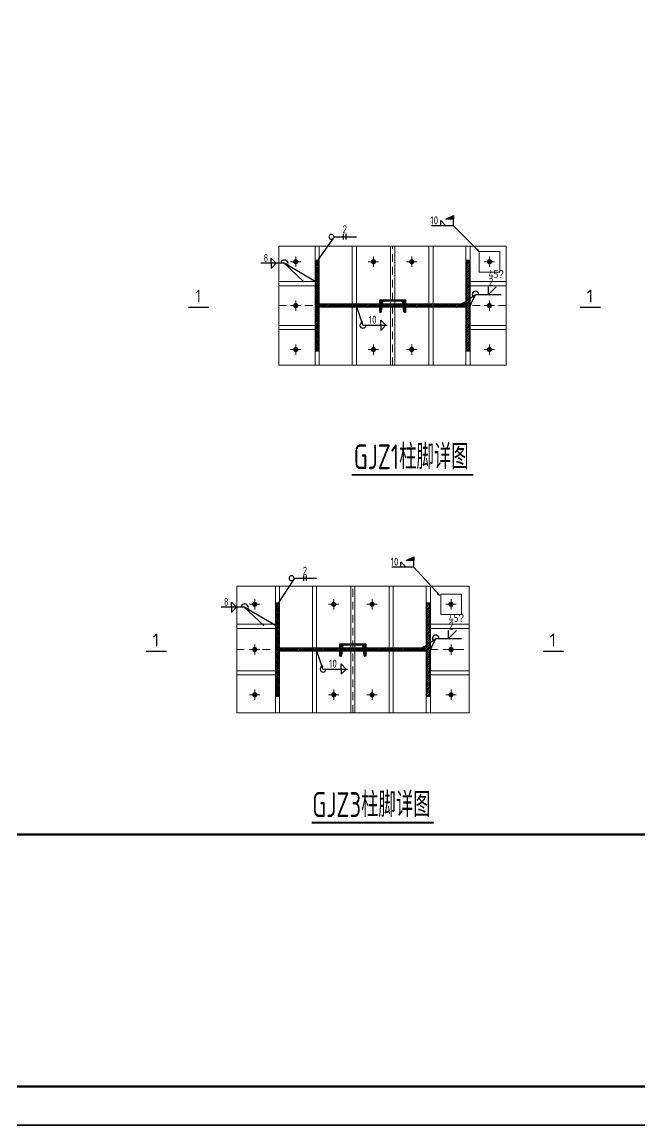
# Model space of a CAD drawing. Extents: x 447413 to 2975780, y -1432727 to 1301644.
# Drawn here: x 2663234 to 2687160, y 51920 to 94662 of the extents above; entities that cross this region are included whole.
import ezdxf
from ezdxf.enums import TextEntityAlignment as Align

# ---------------------------------------------------------------- set-up
doc = ezdxf.new("R2010")
doc.units = 0
doc.header["$LTSCALE"] = 1000
doc.header["$MEASUREMENT"] = 0
doc.linetypes.add('线型2', pattern=[5, 3, -2])
doc.linetypes.add('线型4', pattern=[500, 150, -100, 150, -100])
for name, color, linetype in [('10', 7, 'Continuous'), ('COLU_DE_NUM', 7, 'Continuous'), ('DIM_SYMB', 3, 'Continuous'), ('图框', 253, 'Continuous'), ('焊缝标注', 253, 'Continuous'), ('螺栓孔标注', 253, 'Continuous'), ('钢板标注', 253, 'Continuous')]:
    doc.layers.add(name, color=color, linetype=linetype)
doc.layers.add('20', color=2, linetype='Continuous', lineweight=18)
doc.layers.add('THICK', color=6, linetype='Continuous', lineweight=0)
doc.styles.add('PkpmHz', font='Pkpmeng', dxfattribs={"width": 0.6, "bigfont": 'hztxt'})
doc.styles.add('TSSD_Dimension', font='sysz.shx', dxfattribs={"width": 0.7, "bigfont": 'syfs.shx'})
doc.styles.add('TSSD_Label', font='Tssdeng.shx', dxfattribs={"width": 0.7, "bigfont": 'hztxt.shx'})
doc.dimstyles.new('TSSD_20_150', dxfattribs={"dimtxt": 525, "dimasz": 150, "dimexe": 150, "dimexo": 225, "dimgap": 150, "dimtad": 1, "dimdec": 0, "dimlfac": 0.133333, "dimzin": 0, "dimdsep": 46, "dimtxsty": 'TSSD_Dimension', "dimblk": 'ARCHTICK', "dimcen": 0, "dimdle": 112.5, "dimclrt": 7, "dimadec": 0, "dimazin": 0, "dimtfac": 1, "dimtdec": 0, "dimtix": 1, "dimtmove": 2, "dimatfit": 3, "dimfxl": 0, "dimtolj": 1, "dimtzin": 0, "dimarcsym": 0})

# ---------------------------------------------------------------- blocks, each defined once
blk = doc.blocks.new('A$C6B0021A6')
at = {"layer": '图框', "color": 2, "const_width": 40, "elevation": -84000}
blk.add_lwpolyline([(20, 84120), (118920, 84120), (118920, 20), (20, 20)], close=True, dxfattribs=at)
at = {"layer": '图框', "color": 153, "const_width": 58, "elevation": -84000}
for points in [[(111420, 1020), (2520, 1020), (2520, 83120), (111420, 83120)], [(111420, 83120), (117920, 83120), (117920, 1020), (111420, 1020)]]:
    blk.add_lwpolyline(points, close=True, dxfattribs=at)
blk = doc.blocks.new('KJ')
h = blk.add_hatch()
h.set_pattern_fill('ANSI31', color=256, scale=30)
h.set_pattern_definition([(45, (-174820.64, -8891.34), (-33.6759605, 33.6759605), [])])
edge = h.paths.add_edge_path()
edge.add_line((468524, 32240), (468484, 31892))
edge.add_arc((468461, 31888), 22.7, -93.7607, 9.4632, ccw=False)
edge.add_line((468460, 31866), (468423, 31866))
edge.add_line((468423, 31866), (468423, 32346))
edge.add_line((468423, 32346), (469423, 32346))
edge.add_line((469423, 32346), (469423, 31866))
edge.add_line((469423, 31866), (469385, 31866))
edge.add_arc((469384, 31888), 22.7, 170.5368, 273.7607, ccw=False)
edge.add_line((469362, 31892), (469321, 32240))
edge.add_arc((469259, 32230), 62.8, 9.2643, 86.591)
edge.add_line((469263, 32293), (468582, 32293))
edge.add_arc((468586, 32230), 62.8, 93.409, 170.881)
at = {"layer": '10', "color": 1, "linetype": '线型4'}
blk.add_lwpolyline([(468524, 32240), (468484, 31892, -0.483548), (468460, 31866), (468423, 31866), (468423, 32346), (469423, 32346), (469423, 31866), (469385, 31866, -0.483548), (469362, 31892), (469321, 32240, 0.350816), (469263, 32293), (468582, 32293, 0.351528), (468524, 32240)], format="xyb", dxfattribs=at)
blk = doc.blocks.new('_ArchTick')
at = {"color": 0, "linetype": 'ByBlock', "const_width": 0.4}
blk.add_lwpolyline([(-0.5, -0.5), (0.5, 0.5)], dxfattribs=at)

msp = doc.modelspace()

# ---------------------------------------------------------------- hatches: boundary and pattern name
h = msp.add_hatch()
h.set_pattern_fill('ANSI31', color=256, scale=30)
h.set_pattern_definition([(45, (2224853.334, 367698.525), (-33.6759605, 33.6759605), [])])
h.paths.add_polyline_path([(2680423.2, 83733.1), (2674743.2, 83733.1), (2674743.2, 85433.1), (2674583.2, 85433.1), (2674583.2, 81933.1), (2674743.2, 81933.1), (2674743.2, 83633.1), (2680423.2, 83633.1), (2680423.2, 81933.1), (2680583.2, 81933.1), (2680583.2, 85433.1), (2680423.2, 85433.1)])
h = msp.add_hatch()
h.set_pattern_fill('ANSI31', color=256, scale=30)
h.set_pattern_definition([(45, (2223314.62, 354381.895), (-33.6759605, 33.6759605), [])])
h.paths.add_polyline_path([(2678884.5, 70416.5), (2673204.5, 70416.5), (2673204.5, 72166.5), (2673044.5, 72166.5), (2673044.5, 68566.5), (2673204.5, 68566.5), (2673204.5, 70316.5), (2678884.5, 70316.5), (2678884.5, 68566.5), (2679044.5, 68566.5), (2679044.5, 72166.5), (2678884.5, 72166.5)])
at = {"layer": '焊缝标注'}
for points in [[(2679944.4, 87024.3), (2679644.4, 87024.3), (2679944.4, 87174.3)], [(2674683.2, 85433.1), (2674754.2, 85505.2), (2674729.9, 85522.8)], [(2680933.2, 85783.1), (2680873.2, 85864.5), (2680851.9, 85843.3)], [(2680267.8, 83733.1), (2680356.8, 83781.1), (2680338.8, 83805.1)], [(2680583.2, 83683.1), (2680641.9, 83765.5), (2680615.1, 83779.1)], [(2676178.2, 83633.1), (2676203.3, 83535.2), (2676230.9, 83546.8)], [(2678405.7, 73807.6), (2678105.7, 73807.6), (2678405.7, 73957.6)], [(2679394.5, 72466.5), (2679334.5, 72547.9), (2679313.2, 72526.7)], [(2673144.5, 72116.5), (2673215.4, 72188.5), (2673191.2, 72206.2)], [(2674639.5, 70316.5), (2674664.6, 70218.5), (2674692.2, 70230.2)], [(2678729.1, 70416.5), (2678818.1, 70464.5), (2678800.1, 70488.5)], [(2679044.5, 70366.5), (2679103.2, 70448.8), (2679076.4, 70462.4)]]:
    msp.add_hatch(color=256, dxfattribs=at).paths.add_polyline_path(points)

# ---------------------------------------------------------------- linework, layer by layer
at = {"layer": '10', "linetype": '线型2', "lineweight": 18, "ltscale": 0.1}
for p, q in [((2677583.2, 81378.1, 252000), (2677583.2, 85988.1, 252000)), ((2673178.2, 83683.1, 252000), (2681988.2, 83683.1, 252000)), ((2676044.5, 67911.5, 252000), (2676044.5, 72821.5, 252000)), ((2671539.5, 70366.5, 252000), (2680549.5, 70366.5, 252000))]:
    msp.add_line(p, q, dxfattribs=at)
at = {"layer": '10', "lineweight": 18, "ltscale": 0.1}
for p, q in [((2673833.2, 85183.1, 252000), (2673833.2, 85583.1, 252000)), ((2676840.7, 85183.1, 252000), (2676840.7, 85583.1, 252000)), ((2678325.7, 85183.1, 252000), (2678325.7, 85583.1, 252000)), ((2681333.2, 85183.1, 252000), (2681333.2, 85583.1, 252000)), ((2673633.2, 85383.1, 252000), (2674033.2, 85383.1, 252000)), ((2676640.7, 85383.1, 252000), (2677040.7, 85383.1, 252000)), ((2678125.7, 85383.1, 252000), (2678525.7, 85383.1, 252000)), ((2681133.2, 85383.1, 252000), (2681533.2, 85383.1, 252000)), ((2673833.2, 83483.1, 252000), (2673833.2, 83883.1, 252000)), ((2681333.2, 83483.1, 252000), (2681333.2, 83883.1, 252000)), ((2673633.2, 83683.1, 252000), (2674033.2, 83683.1, 252000)), ((2681133.2, 83683.1, 252000), (2681533.2, 83683.1, 252000)), ((2673833.2, 81783.1, 252000), (2673833.2, 82183.1, 252000)), ((2676840.7, 81783.1, 252000), (2676840.7, 82183.1, 252000)), ((2678325.7, 81783.1, 252000), (2678325.7, 82183.1, 252000)), ((2681333.2, 81783.1, 252000), (2681333.2, 82183.1, 252000)), ((2673633.2, 81983.1, 252000), (2674033.2, 81983.1, 252000)), ((2676640.7, 81983.1, 252000), (2677040.7, 81983.1, 252000)), ((2678125.7, 81983.1, 252000), (2678525.7, 81983.1, 252000)), ((2681133.2, 81983.1, 252000), (2681533.2, 81983.1, 252000)), ((2672244.5, 71916.5, 252000), (2672244.5, 72316.5, 252000)), ((2675302, 71916.5, 252000), (2675302, 72316.5, 252000)), ((2676787, 71916.5, 252000), (2676787, 72316.5, 252000)), ((2679844.5, 71916.5, 252000), (2679844.5, 72316.5, 252000)), ((2672044.5, 72116.5, 252000), (2672444.5, 72116.5, 252000)), ((2675102, 72116.5, 252000), (2675502, 72116.5, 252000)), ((2676587, 72116.5, 252000), (2676987, 72116.5, 252000)), ((2679644.5, 72116.5, 252000), (2680044.5, 72116.5, 252000)), ((2672244.5, 70166.5, 252000), (2672244.5, 70566.5, 252000)), ((2679844.5, 70166.5, 252000), (2679844.5, 70566.5, 252000)), ((2672044.5, 70366.5, 252000), (2672444.5, 70366.5, 252000)), ((2679644.5, 70366.5, 252000), (2680044.5, 70366.5, 252000)), ((2672244.5, 68416.5, 252000), (2672244.5, 68816.5, 252000)), ((2675302, 68416.5, 252000), (2675302, 68816.5, 252000)), ((2676787, 68416.5, 252000), (2676787, 68816.5, 252000)), ((2679844.5, 68416.5, 252000), (2679844.5, 68816.5, 252000)), ((2672044.5, 68616.5, 252000), (2672444.5, 68616.5, 252000)), ((2675102, 68616.5, 252000), (2675502, 68616.5, 252000)), ((2676587, 68616.5, 252000), (2676987, 68616.5, 252000)), ((2679644.5, 68616.5, 252000), (2680044.5, 68616.5, 252000))]:
    msp.add_line(p, q, dxfattribs=at)
at = {"layer": '10', "color": 1, "const_width": 100, "elevation": 252000}
for points in [[(2673883.2, 85383.1, 1), (2673783.2, 85383.1, 1)], [(2676890.7, 85383.1, 1), (2676790.7, 85383.1, 1)], [(2678375.7, 85383.1, 1), (2678275.7, 85383.1, 1)], [(2681383.2, 85383.1, 1), (2681283.2, 85383.1, 1)], [(2673883.2, 83683.1, 1), (2673783.2, 83683.1, 1)], [(2681383.2, 83683.1, 1), (2681283.2, 83683.1, 1)], [(2673883.2, 81983.1, 1), (2673783.2, 81983.1, 1)], [(2676890.7, 81983.1, 1), (2676790.7, 81983.1, 1)], [(2678375.7, 81983.1, 1), (2678275.7, 81983.1, 1)], [(2681383.2, 81983.1, 1), (2681283.2, 81983.1, 1)], [(2672294.5, 72116.5, 1), (2672194.5, 72116.5, 1)], [(2675352, 72116.5, 1), (2675252, 72116.5, 1)], [(2676837, 72116.5, 1), (2676737, 72116.5, 1)], [(2679894.5, 72116.5, 1), (2679794.5, 72116.5, 1)], [(2672294.5, 70366.5, 1), (2672194.5, 70366.5, 1)], [(2679894.5, 70366.5, 1), (2679794.5, 70366.5, 1)], [(2672294.5, 68616.5, 1), (2672194.5, 68616.5, 1)], [(2675352, 68616.5, 1), (2675252, 68616.5, 1)], [(2676837, 68616.5, 1), (2676737, 68616.5, 1)], [(2679894.5, 68616.5, 1), (2679794.5, 68616.5, 1)]]:
    msp.add_lwpolyline(points, format="xyb", close=True, dxfattribs=at)
at = {"layer": '10', "color": 3, "ltscale": 0.1, "elevation": 252000}
for points in [[(2680423.2, 83733.1), (2674743.2, 83733.1), (2674743.2, 85433.1), (2674583.2, 85433.1), (2674583.2, 81933.1), (2674743.2, 81933.1), (2674743.2, 83633.1), (2680423.2, 83633.1), (2680423.2, 81933.1), (2680583.2, 81933.1), (2680583.2, 85433.1), (2680423.2, 85433.1)], [(2678884.5, 70416.5), (2673204.5, 70416.5), (2673204.5, 72166.5), (2673044.5, 72166.5), (2673044.5, 68566.5), (2673204.5, 68566.5), (2673204.5, 70316.5), (2678884.5, 70316.5), (2678884.5, 68566.5), (2679044.5, 68566.5), (2679044.5, 72166.5), (2678884.5, 72166.5)]]:
    msp.add_lwpolyline(points, close=True, dxfattribs=at)
at = {"layer": '20', "ltscale": 0.1}
for p, q in [((2681983.2, 85983.1, 252000), (2673183.2, 85983.1, 252000)), ((2673183.2, 85983.1, 252000), (2673183.2, 81383.1, 252000)), ((2674683.2, 85983.1, 252000), (2674583.2, 85983.1, 252000)), ((2674583.2, 85983.1, 252000), (2674583.2, 85433.1, 252000)), ((2674743.2, 85433.1, 252000), (2674743.2, 85983.1, 252000)), ((2676178.2, 85983.1, 252000), (2676018.2, 85983.1, 252000)), ((2676018.2, 85983.1, 252000), (2676018.2, 83733.1, 252000)), ((2676178.2, 83733.1, 252000), (2676178.2, 85983.1, 252000)), ((2677663.2, 85983.1, 252000), (2677503.2, 85983.1, 252000)), ((2677503.2, 85983.1, 252000), (2677503.2, 83733.1, 252000)), ((2677663.2, 83733.1, 252000), (2677663.2, 85983.1, 252000)), ((2679148.2, 85983.1, 252000), (2678988.2, 85983.1, 252000)), ((2678988.2, 85983.1, 252000), (2678988.2, 83733.1, 252000)), ((2679148.2, 83733.1, 252000), (2679148.2, 85983.1, 252000)), ((2680423.2, 85983.1, 252000), (2680423.2, 85433.1, 252000)), ((2680583.2, 85983.1, 252000), (2680483.2, 85983.1, 252000)), ((2680583.2, 85433.1, 252000), (2680583.2, 85983.1, 252000)), ((2681983.2, 81383.1, 252000), (2681983.2, 85983.1, 252000)), ((2681733.2, 85783.1, 252000), (2680933.2, 85783.1, 252000)), ((2680933.2, 85783.1, 252000), (2680933.2, 84983.1, 252000)), ((2681733.2, 84983.1, 252000), (2681733.2, 85783.1, 252000)), ((2674583.2, 85433.1, 252000), (2674683.2, 85433.1, 252000)), ((2680483.2, 85433.1, 252000), (2680583.2, 85433.1, 252000)), ((2680933.2, 84983.1, 252000), (2681733.2, 84983.1, 252000)), ((2674583.2, 84613.1, 252000), (2673183.2, 84613.1, 252000)), ((2673183.2, 84613.1, 252000), (2673183.2, 84453.1, 252000)), ((2673183.2, 84453.1, 252000), (2674583.2, 84453.1, 252000)), ((2674583.2, 84453.1, 252000), (2674583.2, 84613.1, 252000)), ((2681983.2, 84613.1, 252000), (2680583.2, 84613.1, 252000)), ((2680583.2, 84613.1, 252000), (2680583.2, 84453.1, 252000)), ((2680583.2, 84453.1, 252000), (2681983.2, 84453.1, 252000)), ((2681983.2, 84453.1, 252000), (2681983.2, 84613.1, 252000)), ((2676018.2, 83733.1, 252000), (2676178.2, 83733.1, 252000)), ((2676178.2, 83633.1, 252000), (2676018.2, 83633.1, 252000)), ((2676018.2, 83633.1, 252000), (2676018.2, 81383.1, 252000)), ((2676178.2, 81383.1, 252000), (2676178.2, 83633.1, 252000)), ((2677503.2, 83733.1, 252000), (2677663.2, 83733.1, 252000)), ((2677663.2, 83633.1, 252000), (2677503.2, 83633.1, 252000)), ((2677503.2, 83633.1, 252000), (2677503.2, 81383.1, 252000)), ((2677663.2, 81383.1, 252000), (2677663.2, 83633.1, 252000)), ((2678988.2, 83733.1, 252000), (2679148.2, 83733.1, 252000)), ((2679148.2, 83633.1, 252000), (2678988.2, 83633.1, 252000)), ((2678988.2, 83633.1, 252000), (2678988.2, 81383.1, 252000)), ((2679148.2, 81383.1, 252000), (2679148.2, 83633.1, 252000)), ((2674583.2, 82913.1, 252000), (2673183.2, 82913.1, 252000)), ((2673183.2, 82913.1, 252000), (2673183.2, 82753.1, 252000)), ((2673183.2, 82753.1, 252000), (2674583.2, 82753.1, 252000)), ((2674583.2, 82753.1, 252000), (2674583.2, 82913.1, 252000)), ((2681983.2, 82913.1, 252000), (2680583.2, 82913.1, 252000)), ((2680583.2, 82913.1, 252000), (2680583.2, 82753.1, 252000)), ((2680583.2, 82753.1, 252000), (2681983.2, 82753.1, 252000)), ((2681983.2, 82753.1, 252000), (2681983.2, 82913.1, 252000)), ((2674683.2, 81933.1, 252000), (2674583.2, 81933.1, 252000)), ((2674583.2, 81933.1, 252000), (2674583.2, 81383.1, 252000)), ((2674743.2, 81383.1, 252000), (2674743.2, 81933.1, 252000)), ((2680423.2, 81933.1, 252000), (2680423.2, 81383.1, 252000)), ((2680583.2, 81933.1, 252000), (2680483.2, 81933.1, 252000)), ((2680583.2, 81383.1, 252000), (2680583.2, 81933.1, 252000)), ((2673183.2, 81383.1, 252000), (2681983.2, 81383.1, 252000)), ((2674583.2, 81383.1, 252000), (2674683.2, 81383.1, 252000)), ((2676018.2, 81383.1, 252000), (2676178.2, 81383.1, 252000)), ((2677503.2, 81383.1, 252000), (2677663.2, 81383.1, 252000)), ((2678988.2, 81383.1, 252000), (2679148.2, 81383.1, 252000)), ((2680483.2, 81383.1, 252000), (2680583.2, 81383.1, 252000)), ((2680544.5, 72816.5, 252000), (2671544.5, 72816.5, 252000)), ((2671544.5, 72816.5, 252000), (2671544.5, 67916.5, 252000)), ((2673144.5, 72816.5, 252000), (2673044.5, 72816.5, 252000)), ((2673044.5, 72816.5, 252000), (2673044.5, 72166.5, 252000)), ((2673204.5, 72166.5, 252000), (2673204.5, 72816.5, 252000)), ((2674639.5, 72816.5, 252000), (2674479.5, 72816.5, 252000)), ((2674479.5, 72816.5, 252000), (2674479.5, 70416.5, 252000)), ((2674639.5, 70416.5, 252000), (2674639.5, 72816.5, 252000)), ((2676124.5, 72816.5, 252000), (2675964.5, 72816.5, 252000)), ((2675964.5, 72816.5, 252000), (2675964.5, 70416.5, 252000)), ((2676124.5, 70416.5, 252000), (2676124.5, 72816.5, 252000)), ((2677609.5, 72816.5, 252000), (2677449.5, 72816.5, 252000)), ((2677449.5, 72816.5, 252000), (2677449.5, 70416.5, 252000)), ((2677609.5, 70416.5, 252000), (2677609.5, 72816.5, 252000)), ((2678884.5, 72816.5, 252000), (2678884.5, 72166.5, 252000)), ((2679044.5, 72816.5, 252000), (2678944.5, 72816.5, 252000)), ((2679044.5, 72166.5, 252000), (2679044.5, 72816.5, 252000)), ((2680544.5, 67916.5, 252000), (2680544.5, 72816.5, 252000)), ((2680244.5, 72516.5, 252000), (2679444.5, 72516.5, 252000)), ((2679444.5, 72516.5, 252000), (2679444.5, 71716.5, 252000)), ((2680244.5, 71716.5, 252000), (2680244.5, 72516.5, 252000)), ((2673044.5, 72166.5, 252000), (2673144.5, 72166.5, 252000)), ((2678944.5, 72166.5, 252000), (2679044.5, 72166.5, 252000)), ((2679444.5, 71716.5, 252000), (2680244.5, 71716.5, 252000)), ((2673044.5, 71346.5, 252000), (2671544.5, 71346.5, 252000)), ((2671544.5, 71346.5, 252000), (2671544.5, 71186.5, 252000)), ((2671544.5, 71186.5, 252000), (2673044.5, 71186.5, 252000)), ((2673044.5, 71186.5, 252000), (2673044.5, 71346.5, 252000)), ((2680544.5, 71346.5, 252000), (2679044.5, 71346.5, 252000)), ((2679044.5, 71346.5, 252000), (2679044.5, 71186.5, 252000)), ((2679044.5, 71186.5, 252000), (2680544.5, 71186.5, 252000)), ((2680544.5, 71186.5, 252000), (2680544.5, 71346.5, 252000)), ((2674479.5, 70416.5, 252000), (2674639.5, 70416.5, 252000)), ((2674639.5, 70316.5, 252000), (2674479.5, 70316.5, 252000)), ((2674479.5, 70316.5, 252000), (2674479.5, 67916.5, 252000)), ((2674639.5, 67916.5, 252000), (2674639.5, 70316.5, 252000)), ((2675964.5, 70416.5, 252000), (2676124.5, 70416.5, 252000)), ((2676124.5, 70316.5, 252000), (2675964.5, 70316.5, 252000)), ((2675964.5, 70316.5, 252000), (2675964.5, 67916.5, 252000)), ((2676124.5, 67916.5, 252000), (2676124.5, 70316.5, 252000)), ((2677449.5, 70416.5, 252000), (2677609.5, 70416.5, 252000)), ((2677609.5, 70316.5, 252000), (2677449.5, 70316.5, 252000)), ((2677449.5, 70316.5, 252000), (2677449.5, 67916.5, 252000)), ((2677609.5, 67916.5, 252000), (2677609.5, 70316.5, 252000)), ((2673044.5, 69546.5, 252000), (2671544.5, 69546.5, 252000)), ((2671544.5, 69546.5, 252000), (2671544.5, 69386.5, 252000)), ((2671544.5, 69386.5, 252000), (2673044.5, 69386.5, 252000)), ((2673044.5, 69386.5, 252000), (2673044.5, 69546.5, 252000)), ((2680544.5, 69546.5, 252000), (2679044.5, 69546.5, 252000)), ((2679044.5, 69546.5, 252000), (2679044.5, 69386.5, 252000)), ((2679044.5, 69386.5, 252000), (2680544.5, 69386.5, 252000)), ((2680544.5, 69386.5, 252000), (2680544.5, 69546.5, 252000)), ((2673144.5, 68566.5, 252000), (2673044.5, 68566.5, 252000)), ((2673044.5, 68566.5, 252000), (2673044.5, 67916.5, 252000)), ((2673204.5, 67916.5, 252000), (2673204.5, 68566.5, 252000)), ((2678884.5, 68566.5, 252000), (2678884.5, 67916.5, 252000)), ((2679044.5, 68566.5, 252000), (2678944.5, 68566.5, 252000)), ((2679044.5, 67916.5, 252000), (2679044.5, 68566.5, 252000)), ((2671544.5, 67916.5, 252000), (2680544.5, 67916.5, 252000)), ((2673044.5, 67916.5, 252000), (2673144.5, 67916.5, 252000)), ((2674479.5, 67916.5, 252000), (2674639.5, 67916.5, 252000)), ((2675964.5, 67916.5, 252000), (2676124.5, 67916.5, 252000)), ((2677449.5, 67916.5, 252000), (2677609.5, 67916.5, 252000)), ((2678944.5, 67916.5, 252000), (2679044.5, 67916.5, 252000))]:
    msp.add_line(p, q, dxfattribs=at)
at = {"layer": 'DIM_SYMB', "const_width": 75, "elevation": 252000}
for points in [[(2675992.7, 77130.7), (2680707.9, 77130.7)], [(2674454, 63664.1), (2679169.2, 63664.1)]]:
    msp.add_lwpolyline(points, dxfattribs=at)
at = {"layer": 'THICK', "const_width": 50, "elevation": 252000}
for points in [[(2670468.6, 83610.8), (2669668.6, 83610.8)], [(2685641.3, 83610.8), (2684841.3, 83610.8)], [(2668829.9, 70294.1), (2668029.9, 70294.1)], [(2684202.6, 70294.1), (2683402.6, 70294.1)]]:
    msp.add_lwpolyline(points, dxfattribs=at)
at = {"layer": '焊缝标注', "ltscale": 0.1}
for p, q in [((2679944.4, 86774.3, 252000), (2679094.4, 86774.3, 252000)), ((2679644.4, 86774.3, 252000), (2679444.4, 86974.3, 252000)), ((2679444.4, 86774.3, 252000), (2679444.4, 86974.3, 252000)), ((2679944.4, 86774.3, 252000), (2679944.4, 87024.3, 252000)), ((2680933.2, 85783.1, 252000), (2679944.4, 86774.3, 252000)), ((2674683.2, 85433.1, 252000), (2675330.6, 86343.7, 252000)), ((2675330.6, 86343.7, 252000), (2676180.6, 86343.7, 252000)), ((2675680.6, 86243.7, 252000), (2675680.6, 86443.7, 252000)), ((2675780.6, 86243.7, 252000), (2675780.6, 86443.7, 252000)), ((2681291.3, 84115.4, 252000), (2681291.3, 84415.4, 252000)), ((2681291.3, 84115.4, 252000), (2681591.3, 84415.4, 252000)), ((2680267.8, 83733.1, 252000), (2680791.3, 84115.4, 252000)), ((2680583.2, 83683.1, 252000), (2680791.3, 84115.4, 252000)), ((2680791.3, 84115.4, 252000), (2681791.3, 84115.4, 252000)), ((2676178.2, 83633.1, 252000), (2676423.6, 82924.1, 252000)), ((2676423.6, 82924.1, 252000), (2677373.6, 82924.1, 252000)), ((2677123.6, 83124.1, 252000), (2677323.6, 82924.1, 252000)), ((2677123.6, 82924.1, 252000), (2677123.6, 83124.1, 252000)), ((2677123.6, 82724.1, 252000), (2677323.6, 82924.1, 252000)), ((2677123.6, 82924.1, 252000), (2677123.6, 82724.1, 252000)), ((2678405.7, 73557.6, 252000), (2677555.7, 73557.6, 252000)), ((2678105.7, 73557.6, 252000), (2677905.7, 73757.6, 252000)), ((2677905.7, 73557.6, 252000), (2677905.7, 73757.6, 252000)), ((2678405.7, 73557.6, 252000), (2678405.7, 73807.6, 252000)), ((2679394.5, 72466.5, 252000), (2678405.7, 73557.6, 252000)), ((2673144.5, 72116.5, 252000), (2673791.9, 73127, 252000)), ((2673791.9, 73127, 252000), (2674641.9, 73127, 252000)), ((2674141.9, 73027, 252000), (2674141.9, 73227, 252000)), ((2674241.9, 73027, 252000), (2674241.9, 73227, 252000)), ((2679752.6, 70798.8, 252000), (2679752.6, 71098.8, 252000)), ((2679752.6, 70798.8, 252000), (2680052.6, 71098.8, 252000)), ((2678729.1, 70416.5, 252000), (2679252.6, 70798.8, 252000)), ((2679044.5, 70366.5, 252000), (2679252.6, 70798.8, 252000)), ((2679252.6, 70798.8, 252000), (2680252.6, 70798.8, 252000)), ((2674639.5, 70316.5, 252000), (2674884.9, 69607.4, 252000)), ((2675584.9, 69807.4, 252000), (2675784.9, 69607.4, 252000)), ((2675584.9, 69607.4, 252000), (2675584.9, 69807.4, 252000)), ((2674884.9, 69607.4, 252000), (2675834.9, 69607.4, 252000)), ((2675584.9, 69407.4, 252000), (2675784.9, 69607.4, 252000)), ((2675584.9, 69607.4, 252000), (2675584.9, 69407.4, 252000))]:
    msp.add_line(p, q, dxfattribs=at)
at = {"layer": '焊缝标注', "ltscale": 100}
for p, q in [((2673076.9, 85321.1, 252000), (2672876.9, 85521.1, 252000)), ((2672876.9, 85321.1, 252000), (2672876.9, 85521.1, 252000)), ((2673376.9, 85321.1, 252000), (2672481.7, 85321.1, 252000)), ((2673076.9, 85321.1, 252000), (2672876.9, 85121.1, 252000)), ((2672876.9, 85321.1, 252000), (2672876.9, 85121.1, 252000)), ((2671838.2, 72004.5, 252000), (2670943, 72004.5, 252000)), ((2671538.2, 72004.5, 252000), (2671338.2, 72204.5, 252000)), ((2671338.2, 72004.5, 252000), (2671338.2, 72204.5, 252000)), ((2671538.2, 72004.5, 252000), (2671338.2, 71804.5, 252000)), ((2671338.2, 72004.5, 252000), (2671338.2, 71804.5, 252000))]:
    msp.add_line(p, q, dxfattribs=at)
at = {"layer": '焊缝标注', "linetype": 'Continuous', "elevation": 252000}
for points in [[(2679944.4, 87024.3), (2679644.4, 87024.3), (2679944.4, 87174.3)], [(2674683.2, 85433.1), (2674754.2, 85505.2), (2674729.9, 85522.8)], [(2680933.2, 85783.1), (2680873.2, 85864.5), (2680851.9, 85843.3)], [(2680267.8, 83733.1), (2680356.8, 83781.1), (2680338.8, 83805.1)], [(2680583.2, 83683.1), (2680641.9, 83765.5), (2680615.1, 83779.1)], [(2676178.2, 83633.1), (2676203.3, 83535.2), (2676230.9, 83546.8)], [(2678405.7, 73807.6), (2678105.7, 73807.6), (2678405.7, 73957.6)], [(2679394.5, 72466.5), (2679334.5, 72547.9), (2679313.2, 72526.7)], [(2673144.5, 72116.5), (2673215.4, 72188.5), (2673191.2, 72206.2)], [(2674639.5, 70316.5), (2674664.6, 70218.5), (2674692.2, 70230.2)], [(2678729.1, 70416.5), (2678818.1, 70464.5), (2678800.1, 70488.5)], [(2679044.5, 70366.5), (2679103.2, 70448.8), (2679076.4, 70462.4)]]:
    msp.add_lwpolyline(points, close=True, dxfattribs=at)
at = {"layer": '焊缝标注'}
for centre, radius, start, end in [((2675210.7, 86344.9, 252000), 95, 359.2629, 289.39242), ((2680791.3, 84115.4, 252000), 125, 0, 216.13599), ((2676433.2, 82924.2, 252000), 115.5, 93.77515, 359.92102), ((2673671.9, 73128.3, 252000), 95, 359.2629, 289.39242), ((2679252.6, 70798.8, 252000), 125, 0, 216.13599), ((2674894.5, 69607.6, 252000), 115.5, 93.77515, 359.92102)]:
    msp.add_arc(centre, radius, start, end, dxfattribs=at)
at = {"layer": '焊缝标注', "ltscale": 100}
for centre in [(2673393.3, 85305.9, 252000), (2671854.6, 71989.3, 252000)]:
    msp.add_arc(centre, 142.2, 328.96514, 173.87807, dxfattribs=at)
at = {"layer": '螺栓孔标注', "const_width": 0.1, "elevation": 252000}
for points in [[(2681333.2, 85383.1, 1), (2681333.1, 85383.1, 1)], [(2679844.5, 72116.5, 1), (2679844.4, 72116.5, 1)]]:
    msp.add_lwpolyline(points, format="xyb", close=True, dxfattribs=at)
at = {"layer": '钢板标注', "const_width": 0.1, "elevation": 252000}
for points in [[(2681333.2, 85783.1, 1), (2681333.1, 85783.1, 1)], [(2679844.5, 72516.5, 1), (2679844.4, 72516.5, 1)]]:
    msp.add_lwpolyline(points, format="xyb", close=True, dxfattribs=at)

# ---------------------------------------------------------------- block references
at = {"xscale": 1.5, "yscale": 1.5, "zscale": 1.5, "rotation": 270}
msp.add_blockref('A$C6B0021A6', (2617168.3, 230330.5, 252000), dxfattribs=at)
for p in [(2208660.7, 51556.6, 252000), (2207121.9, 38239.9, 252000)]:
    msp.add_blockref('KJ', p)

# ---------------------------------------------------------------- texts
at = {"layer": 'COLU_DE_NUM', "style": 'TSSD_Label', "width": 0.7}
for s, p in [('GJZ1柱脚详图', (2678300.3, 77880.7, 252000)), ('GJZ3柱脚详图', (2676761.6, 64414.1, 252000))]:
    msp.add_text(s, height=960, dxfattribs=at).set_placement(p, align=Align.MIDDLE)
at = {"layer": 'THICK', "style": 'TSSD_Label'}
for p in [(2669934, 83802.4, 252000), (2685106.7, 83802.4, 252000), (2668295.3, 70485.8, 252000), (2683668, 70485.8, 252000)]:
    msp.add_text('1', height=500, dxfattribs=at).set_placement(p)
at = {"layer": '焊缝标注', "style": 'PkpmHz'}
for s, height, width, p in [('2', 310, 0.86, (2675730.6, 86480.3, 252000)), ('10', 310, 0.86, (2679195.9, 86830.9, 252000)), ('8', 300, 0.71, (2672676.9, 85377.7, 252000)), ('45\x8a', 310, 0.86, (2681591.3, 84752, 252000)), ('2', 310, 0.86, (2681391.3, 84452, 252000)), ('10', 310, 0.86, (2676812, 82980.7, 252000)), ('2', 310, 0.86, (2674191.9, 73263.6, 252000)), ('10', 310, 0.86, (2677657.1, 73614.2, 252000)), ('8', 300, 0.71, (2671138.2, 72061.1, 252000)), ('45\x8a', 310, 0.86, (2680052.6, 71435.4, 252000)), ('2', 310, 0.86, (2679852.6, 71135.4, 252000)), ('10', 310, 0.86, (2675273.3, 69664, 252000))]:
    msp.add_text(s, height=height, dxfattribs=dict(at, width=width)).set_placement(p, align=Align.CENTER)

# ---------------------------------------------------------------- leaders
at = {"layer": '焊缝标注'}
for points in [[(2674583.2, 84613.1, 252000), (2673376.9, 85321.1, 252000)], [(2674133.2, 84613.1, 252000), (2673376.9, 85321.1, 252000)], [(2673044.5, 71296.5, 252000), (2671838.2, 72004.5, 252000)], [(2672594.5, 71296.5, 252000), (2671838.2, 72004.5, 252000)]]:
    msp.add_leader(points, dimstyle='TSSD_20_150', dxfattribs=at)

doc.saveas('drawing.dxf')
